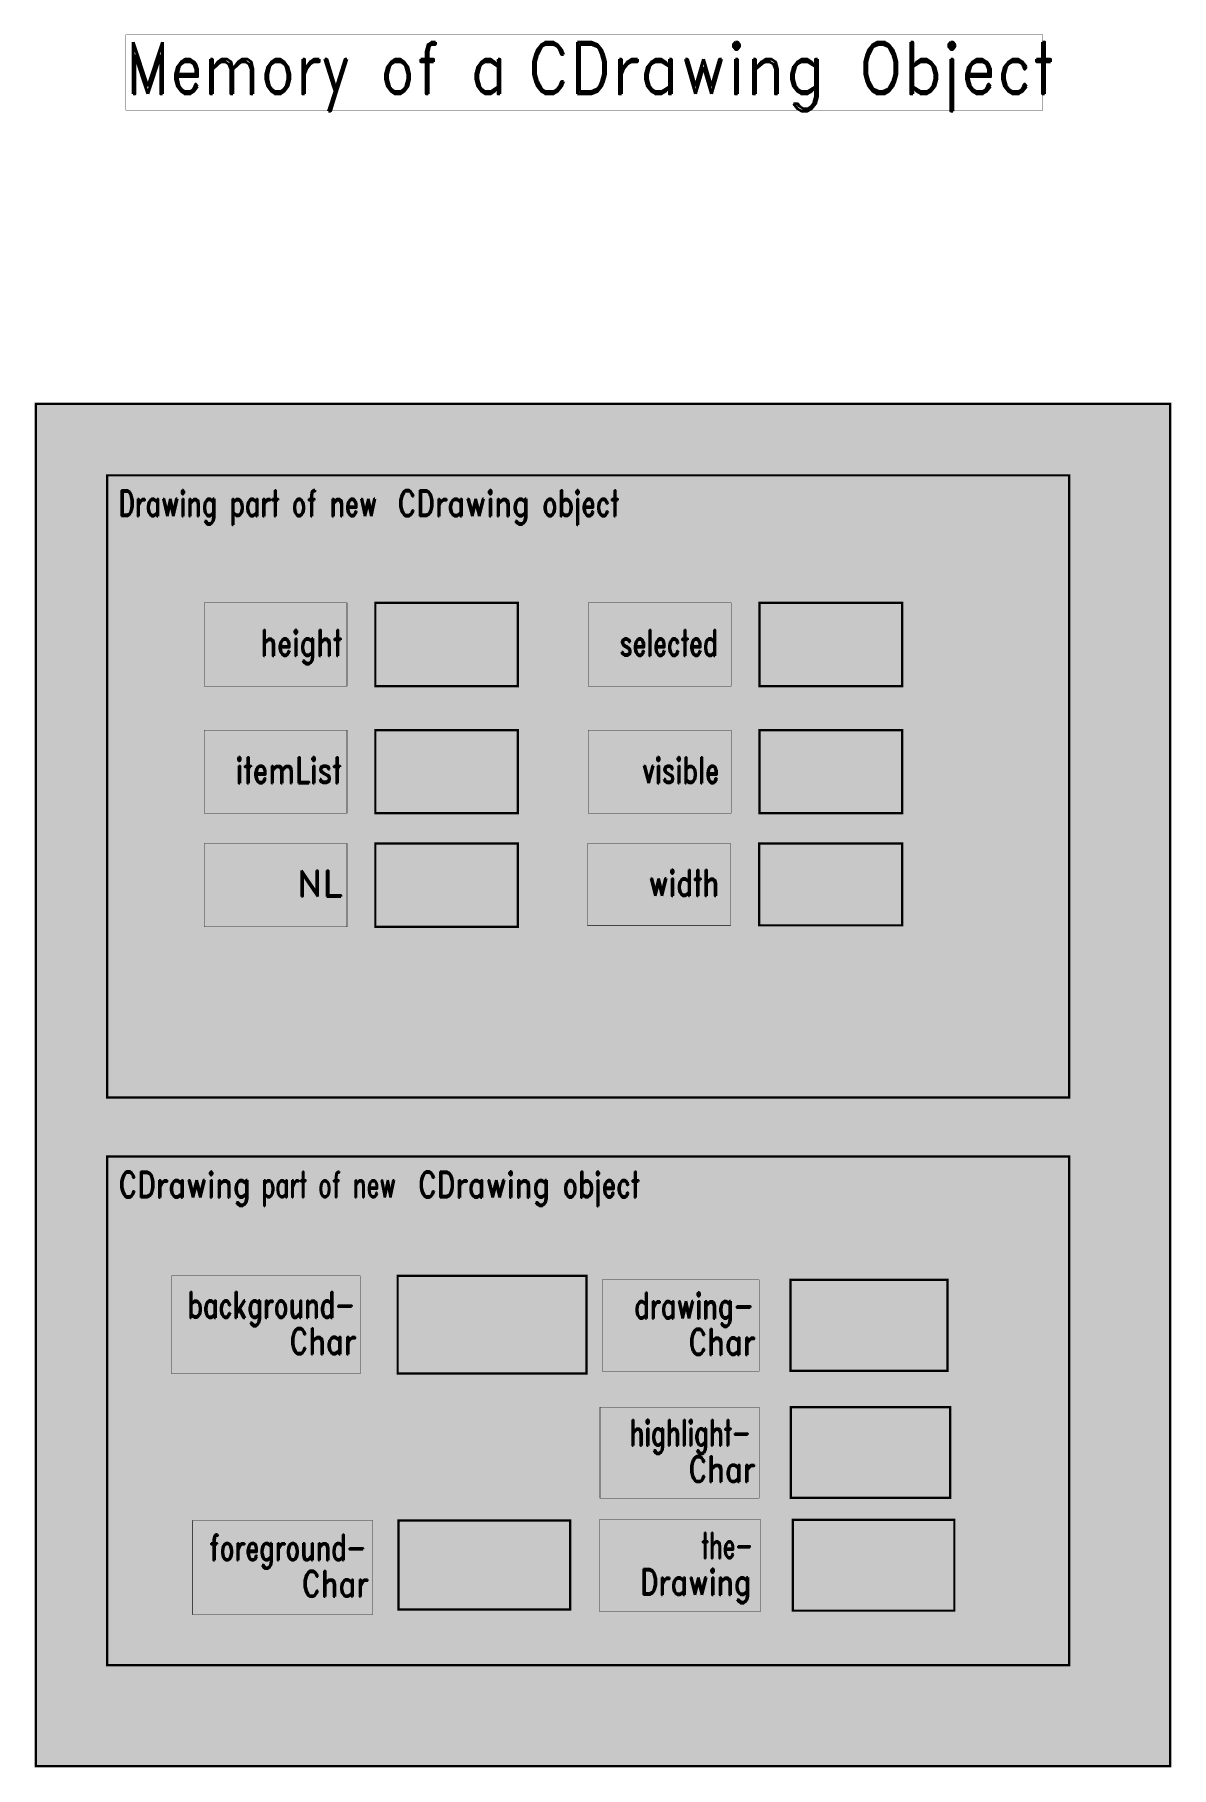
# Model space of a CAD drawing. Extents: x 0.04 to 5.06, y 0.04 to 7.68.
import ezdxf
from ezdxf.enums import TextEntityAlignment as Align

# ---------------------------------------------------------------- set-up
doc = ezdxf.new("R2010")
doc.units = 0
doc.header["$LTSCALE"] = 0.166667
doc.layers.add('FOREGROUND', color=7, linetype='CONTINUOUS')
doc.styles.add('SN1', font='ROMAND', dxfattribs={"width": 0.001667})
doc.styles.add('SN2', font='ROMAND', dxfattribs={"width": 0.001667})

msp = doc.modelspace()

# ---------------------------------------------------------------- linework, layer by layer
at = {"layer": 'FOREGROUND', "linetype": 'CONTINUOUS'}
for points, const_width in [([(0.4467, 7.3433), (4.4883, 7.3433), (4.4883, 7.675), (0.4467, 7.675)], 0.00167), ([(0.05, 0.05), (5.05, 0.05), (5.05, 6.05), (0.05, 6.05)], 0.01), ([(0.365, 5.735), (4.605, 5.735), (4.605, 2.995), (0.365, 2.995)], 0.01), ([(1.5467, 5.1733), (2.175, 5.1733), (2.175, 4.8067), (1.5467, 4.8067)], 0.01), ([(3.24, 5.1733), (3.8683, 5.1733), (3.8683, 4.8067), (3.24, 4.8067)], 0.01), ([(1.5467, 4.6133), (2.175, 4.6133), (2.175, 4.2467), (1.5467, 4.2467)], 0.01), ([(3.24, 4.6133), (3.8683, 4.6133), (3.8683, 4.2467), (3.24, 4.2467)], 0.01), ([(1.5467, 4.1133), (2.175, 4.1133), (2.175, 3.7467), (1.5467, 3.7467)], 0.01), ([(3.2383, 4.1133), (3.8683, 4.1133), (3.8683, 3.7533), (3.2383, 3.7533)], 0.01), ([(0.365, 2.735), (4.605, 2.735), (4.605, 0.495), (0.365, 0.495)], 0.01), ([(1.645, 2.21), (2.4767, 2.21), (2.4767, 1.78), (1.645, 1.78)], 0.01), ([(3.3767, 2.1917), (4.0683, 2.1917), (4.0683, 1.7917), (3.3767, 1.7917)], 0.01), ([(3.3783, 1.6317), (4.08, 1.6317), (4.08, 1.2317), (3.3783, 1.2317)], 0.01), ([(1.6483, 1.1317), (2.405, 1.1317), (2.405, 0.74), (1.6483, 0.74)], 0.01), ([(3.3867, 1.135), (4.0983, 1.135), (4.0983, 0.735), (3.3867, 0.735)], 0.01)]:
    msp.add_lwpolyline(points, close=True, dxfattribs=dict(at, const_width=const_width))
at = {"layer": 'FOREGROUND', "color": 7, "linetype": 'CONTINUOUS', "const_width": 0.00167}
for points in [[(0.7917, 5.1733), (1.4217, 5.1733), (1.4217, 4.8067), (0.7917, 4.8067)], [(2.485, 5.1733), (3.115, 5.1733), (3.115, 4.8067), (2.485, 4.8067)], [(0.7917, 4.6133), (1.4217, 4.6133), (1.4217, 4.2467), (0.7917, 4.2467)], [(2.485, 4.6133), (3.115, 4.6133), (3.115, 4.2467), (2.485, 4.2467)], [(0.7917, 4.1133), (1.4217, 4.1133), (1.4217, 3.7467), (0.7917, 3.7467)], [(2.4817, 4.1133), (3.1117, 4.1133), (3.1117, 3.7517), (2.4817, 3.7517)], [(0.6483, 2.21), (1.48, 2.21), (1.48, 1.7783), (0.6483, 1.7783)], [(2.5467, 2.1917), (3.2383, 2.1917), (3.2383, 1.79), (2.5467, 1.79)], [(2.5367, 1.6317), (3.2383, 1.6317), (3.2383, 1.23), (2.5367, 1.23)], [(0.74, 1.1317), (1.535, 1.1317), (1.535, 0.7183), (0.74, 0.7183)], [(2.5333, 1.135), (3.245, 1.135), (3.245, 0.7333), (2.5333, 0.7333)]]:
    msp.add_lwpolyline(points, close=True, dxfattribs=at)
at = {"layer": 'FOREGROUND', "color": 7}
for points in [[(0.05, 0.05), (5.05, 0.05), (0.05, 6.05), (5.05, 6.05)], [(0.365, 5.735), (4.605, 5.735), (0.365, 2.995), (4.605, 2.995)], [(0.7917, 5.1733), (1.4217, 5.1733), (0.7917, 4.8067), (1.4217, 4.8067)], [(1.5467, 5.1733), (2.175, 5.1733), (1.5467, 4.8067), (2.175, 4.8067)], [(2.485, 5.1733), (3.115, 5.1733), (2.485, 4.8067), (3.115, 4.8067)], [(3.24, 5.1733), (3.8683, 5.1733), (3.24, 4.8067), (3.8683, 4.8067)], [(0.7917, 4.6133), (1.4217, 4.6133), (0.7917, 4.2467), (1.4217, 4.2467)], [(1.5467, 4.6133), (2.175, 4.6133), (1.5467, 4.2467), (2.175, 4.2467)], [(2.485, 4.6133), (3.115, 4.6133), (2.485, 4.2467), (3.115, 4.2467)], [(3.24, 4.6133), (3.8683, 4.6133), (3.24, 4.2467), (3.8683, 4.2467)], [(0.7917, 4.1133), (1.4217, 4.1133), (0.7917, 3.7467), (1.4217, 3.7467)], [(1.5467, 4.1133), (2.175, 4.1133), (1.5467, 3.7467), (2.175, 3.7467)], [(2.4817, 4.1133), (3.1117, 4.1133), (2.4817, 3.7517), (3.1117, 3.7517)], [(3.2383, 4.1133), (3.8683, 4.1133), (3.2383, 3.7533), (3.8683, 3.7533)], [(0.365, 2.735), (4.605, 2.735), (0.365, 0.495), (4.605, 0.495)], [(0.6483, 2.21), (1.48, 2.21), (0.6483, 1.7783), (1.48, 1.7783)], [(1.645, 2.21), (2.4767, 2.21), (1.645, 1.78), (2.4767, 1.78)], [(2.5467, 2.1917), (3.2383, 2.1917), (2.5467, 1.79), (3.2383, 1.79)], [(3.3767, 2.1917), (4.0683, 2.1917), (3.3767, 1.7917), (4.0683, 1.7917)], [(2.5367, 1.6317), (3.2383, 1.6317), (2.5367, 1.23), (3.2383, 1.23)], [(3.3783, 1.6317), (4.08, 1.6317), (3.3783, 1.2317), (4.08, 1.2317)], [(0.74, 1.1317), (1.535, 1.1317), (0.74, 0.7183), (1.535, 0.7183)], [(1.6483, 1.1317), (2.405, 1.1317), (1.6483, 0.74), (2.405, 0.74)], [(2.5333, 1.135), (3.245, 1.135), (2.5333, 0.7333), (3.245, 0.7333)], [(3.3867, 1.135), (4.0983, 1.135), (3.3867, 0.735), (4.0983, 0.735)]]:
    msp.add_solid(points, dxfattribs=at)

# ---------------------------------------------------------------- texts
at = {"layer": 'FOREGROUND'}
for s, height, style, p, p2 in [('Memory of a', 0.228379, 'SN2', (0.4467, 7.415), (2.1283, 7.415)), ('CDrawing', 0.22838, 'SN2', (2.2167, 7.415), (3.53, 7.415)), (' Object', 0.22838, 'SN2', (3.5367, 7.415), (4.54, 7.415)), ('Drawing part of new', 0.114012, 'SN1', (0.415, 5.555), (1.555, 5.555)), ('CDrawing', 0.11401, 'SN1', (1.645, 5.555), (2.2267, 5.555)), (' object', 0.11401, 'SN1', (2.225, 5.555), (2.6217, 5.555)), ('height', 0.11401, 'SN1', (1.04, 4.94), (1.4, 4.94)), ('selected', 0.11401, 'SN1', (2.6233, 4.94), (3.0567, 4.94)), ('itemList', 0.11401, 'SN1', (0.93, 4.38), (1.3983, 4.38)), ('visible', 0.11401, 'SN1', (2.7233, 4.38), (3.0617, 4.38)), ('NL', 0.11401, 'SN1', (1.2, 3.88), (1.4, 3.88)), ('width', 0.11401, 'SN1', (2.75, 3.8833), (3.0617, 3.8833)), ('CDrawing', 0.11401, 'SN1', (0.415, 2.555), (0.9967, 2.555)), (' part of new', 0.114012, 'SN1', (0.995, 2.555), (1.6383, 2.555)), ('CDrawing', 0.11401, 'SN1', (1.735, 2.555), (2.3167, 2.555)), (' object', 0.11401, 'SN1', (2.315, 2.555), (2.7117, 2.555)), ('background-', 0.114012, 'SN1', (0.7183, 2.025), (1.455, 2.025)), ('drawing-', 0.11401, 'SN1', (2.6867, 2.0217), (3.2117, 2.0217)), ('Char', 0.11401, 'SN1', (1.1683, 1.865), (1.4617, 1.865)), ('Char', 0.11401, 'SN1', (2.9267, 1.8617), (3.22, 1.8617)), ('highlight-', 0.11401, 'SN1', (2.6667, 1.4617), (3.2, 1.4617)), ('Char', 0.11401, 'SN1', (2.9267, 1.3017), (3.22, 1.3017)), ('foreground-', 0.114012, 'SN1', (0.8133, 0.9567), (1.505, 0.9567)), ('the-', 0.11401, 'SN1', (2.9833, 0.965), (3.21, 0.965)), ('Drawing', 0.11401, 'SN1', (2.7133, 0.805), (3.2033, 0.805)), ('Char', 0.11401, 'SN1', (1.2233, 0.7967), (1.5167, 0.7967))]:
    msp.add_text(s, height=height, dxfattribs=dict(at, style=style)).set_placement(p, p2, align=Align.FIT)

doc.saveas('drawing.dxf')
